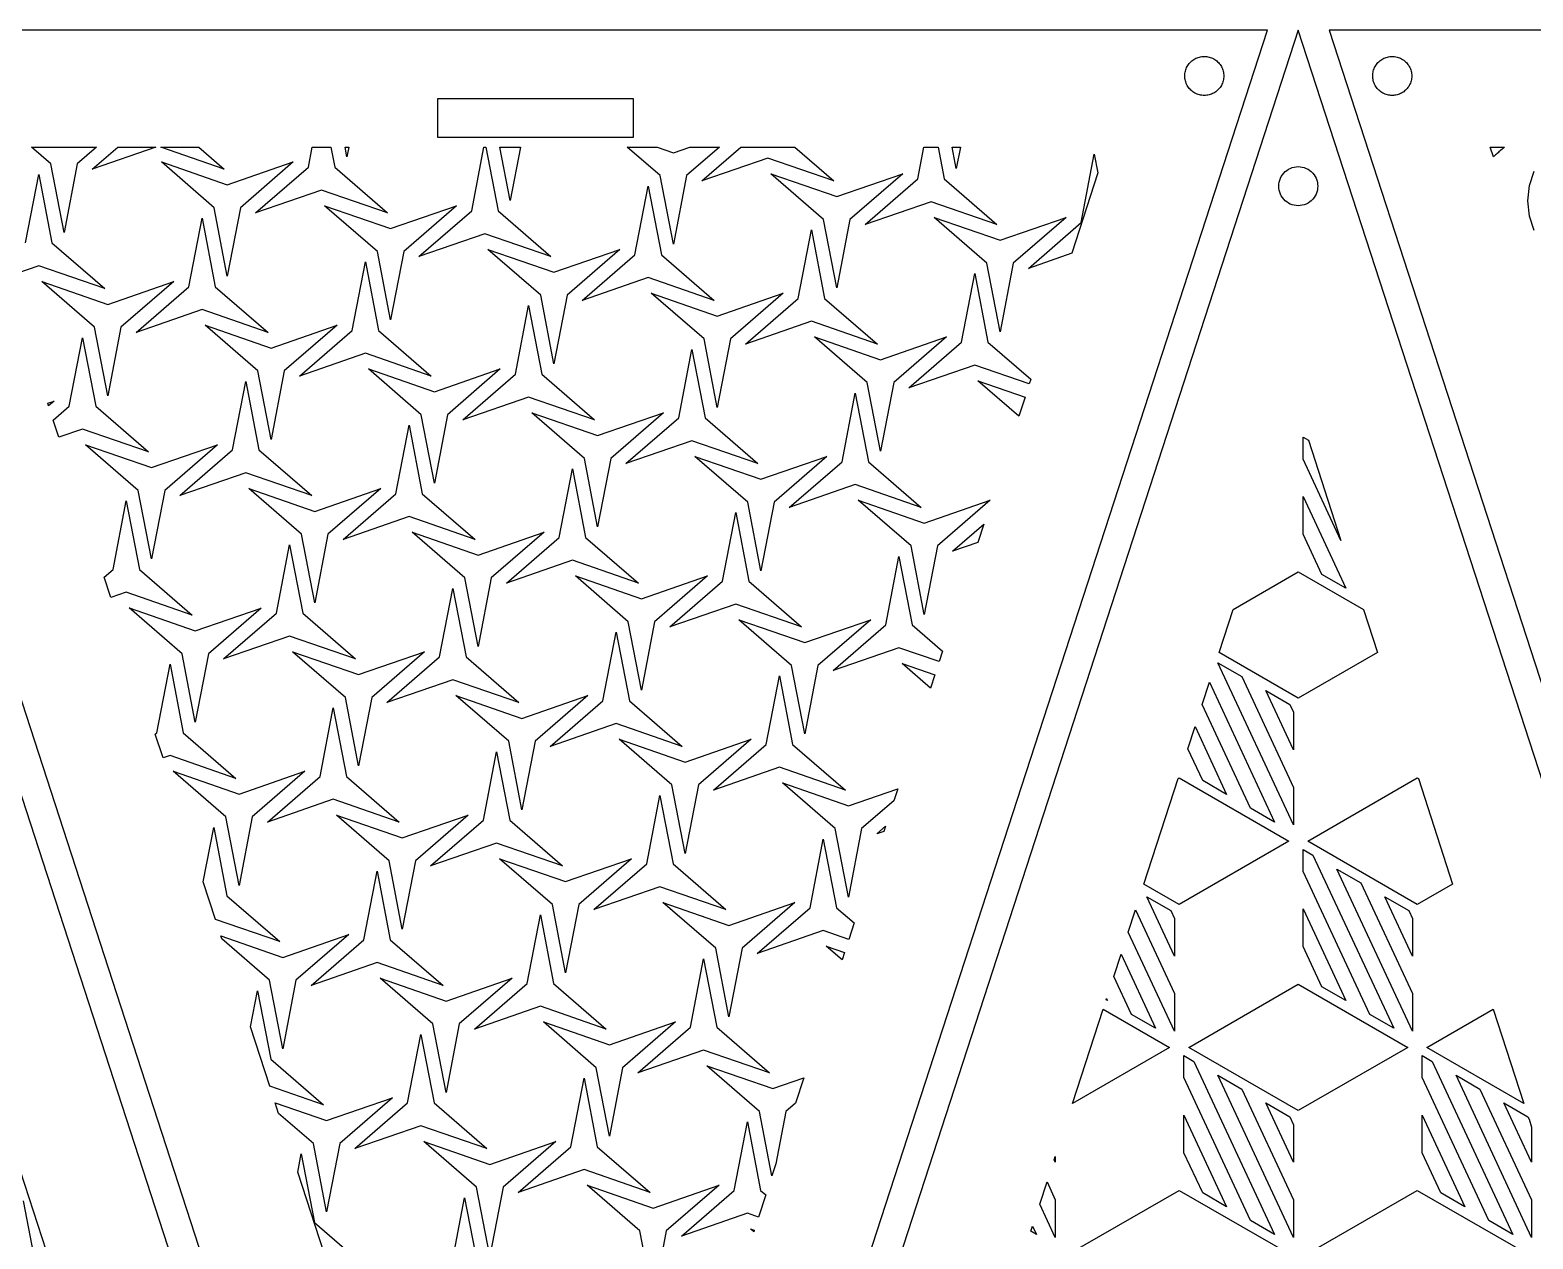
# Model space of a CAD drawing. Header units: metres. Extents: x 20 to 1108, y 20 to 485.
# Drawn here: x 355.8 to 509.8, y 360.8 to 484.7 of the extents above; entities that cross this region are included whole.
import ezdxf

# ---------------------------------------------------------------- set-up
doc = ezdxf.new("R2010")
doc.units = ezdxf.units.M

msp = doc.modelspace()

# ---------------------------------------------------------------- linework, layer by layer
for p, q in [((404.463, 253.826), (329.463, 484.652)), ((482.617, 484.652), (332.617, 484.652)), ((332.617, 484.652), (407.617, 253.826)), ((407.617, 253.826), (482.617, 484.652)), ((485.772, 484.652), (410.772, 253.826)), ((560.772, 253.826), (485.772, 484.652)), ((638.926, 484.652), (488.926, 484.652)), ((488.926, 484.652), (563.926, 253.826)), ((475.895, 481.935), (476.02, 481.946)), ((476.02, 481.946), (476.146, 481.95)), ((476.146, 481.95), (476.271, 481.946)), ((476.271, 481.946), (476.396, 481.935)), ((495.148, 481.935), (495.273, 481.946)), ((495.273, 481.946), (495.398, 481.95)), ((495.398, 481.95), (495.524, 481.946)), ((495.524, 481.946), (495.649, 481.935)), ((474.181, 480.325), (474.208, 480.447)), ((474.208, 480.447), (474.243, 480.569)), ((474.243, 480.569), (474.285, 480.687)), ((474.285, 480.687), (474.335, 480.802)), ((474.335, 480.802), (474.393, 480.913)), ((474.393, 480.913), (474.456, 481.022)), ((474.456, 481.022), (474.528, 481.126)), ((474.528, 481.126), (474.604, 481.225)), ((474.604, 481.225), (474.688, 481.319)), ((474.688, 481.319), (474.777, 481.408)), ((474.777, 481.408), (474.87, 481.491)), ((474.87, 481.491), (474.97, 481.569)), ((474.97, 481.569), (475.074, 481.639)), ((475.074, 481.639), (475.182, 481.703)), ((475.182, 481.703), (475.294, 481.76)), ((475.294, 481.76), (475.409, 481.81)), ((475.409, 481.81), (475.528, 481.853)), ((475.528, 481.853), (475.648, 481.888)), ((475.648, 481.888), (475.771, 481.915)), ((475.771, 481.915), (475.895, 481.935)), ((476.396, 481.935), (476.52, 481.915)), ((476.52, 481.915), (476.643, 481.888)), ((476.643, 481.888), (476.763, 481.853)), ((476.763, 481.853), (476.881, 481.81)), ((476.881, 481.81), (476.997, 481.76)), ((476.997, 481.76), (477.109, 481.703)), ((477.109, 481.703), (477.217, 481.639)), ((477.217, 481.639), (477.321, 481.569)), ((477.321, 481.569), (477.42, 481.491)), ((477.42, 481.491), (477.515, 481.408)), ((477.515, 481.408), (477.603, 481.319)), ((477.603, 481.319), (477.687, 481.225)), ((477.687, 481.225), (477.763, 481.126)), ((477.763, 481.126), (477.834, 481.022)), ((477.834, 481.022), (477.898, 480.913)), ((477.898, 480.913), (477.955, 480.802)), ((477.955, 480.802), (478.005, 480.687)), ((478.005, 480.687), (478.047, 480.569)), ((478.047, 480.569), (478.082, 480.447)), ((478.082, 480.447), (478.11, 480.325)), ((493.434, 480.325), (493.461, 480.447)), ((493.461, 480.447), (493.497, 480.569)), ((493.497, 480.569), (493.539, 480.687)), ((493.539, 480.687), (493.588, 480.802)), ((493.588, 480.802), (493.646, 480.913)), ((493.646, 480.913), (493.709, 481.022)), ((493.709, 481.022), (493.781, 481.126)), ((493.781, 481.126), (493.857, 481.225)), ((493.857, 481.225), (493.941, 481.319)), ((493.941, 481.319), (494.029, 481.408)), ((494.029, 481.408), (494.124, 481.491)), ((494.124, 481.491), (494.223, 481.569)), ((494.223, 481.569), (494.327, 481.639)), ((494.327, 481.639), (494.435, 481.703)), ((494.435, 481.703), (494.546, 481.76)), ((494.546, 481.76), (494.663, 481.81)), ((494.663, 481.81), (494.781, 481.853)), ((494.781, 481.853), (494.901, 481.888)), ((494.901, 481.888), (495.024, 481.915)), ((495.024, 481.915), (495.148, 481.935)), ((495.649, 481.935), (495.773, 481.915)), ((495.773, 481.915), (495.896, 481.888)), ((495.896, 481.888), (496.016, 481.853)), ((496.016, 481.853), (496.134, 481.81)), ((496.134, 481.81), (496.25, 481.76)), ((496.25, 481.76), (496.362, 481.703)), ((496.362, 481.703), (496.47, 481.639)), ((496.47, 481.639), (496.574, 481.569)), ((496.574, 481.569), (496.673, 481.491)), ((496.673, 481.491), (496.767, 481.408)), ((496.767, 481.408), (496.856, 481.319)), ((496.856, 481.319), (496.94, 481.225)), ((496.94, 481.225), (497.016, 481.126)), ((497.016, 481.126), (497.087, 481.022)), ((497.087, 481.022), (497.151, 480.913)), ((497.151, 480.913), (497.209, 480.802)), ((497.209, 480.802), (497.258, 480.687)), ((497.258, 480.687), (497.3, 480.569)), ((497.3, 480.569), (497.335, 480.447)), ((497.335, 480.447), (497.363, 480.325)), ((474.146, 479.95), (474.15, 480.075)), ((474.15, 479.824), (474.146, 479.95)), ((474.15, 480.075), (474.161, 480.201)), ((474.161, 479.699), (474.15, 479.824)), ((474.161, 480.201), (474.181, 480.325)), ((474.181, 479.575), (474.161, 479.699)), ((474.208, 479.453), (474.181, 479.575)), ((474.243, 479.332), (474.208, 479.453)), ((474.285, 479.214), (474.243, 479.332)), ((474.335, 479.099), (474.285, 479.214)), ((474.393, 478.986), (474.335, 479.099)), ((474.456, 478.878), (474.393, 478.986)), ((474.528, 478.775), (474.456, 478.878)), ((477.834, 478.878), (477.763, 478.775)), ((477.898, 478.986), (477.834, 478.878)), ((477.955, 479.099), (477.898, 478.986)), ((478.005, 479.214), (477.955, 479.099)), ((478.047, 479.332), (478.005, 479.214)), ((478.082, 479.453), (478.047, 479.332)), ((478.11, 479.575), (478.082, 479.453)), ((478.11, 480.325), (478.129, 480.201)), ((478.129, 479.699), (478.11, 479.575)), ((478.129, 480.201), (478.141, 480.075)), ((478.141, 479.824), (478.129, 479.699)), ((478.141, 480.075), (478.146, 479.95)), ((478.146, 479.95), (478.141, 479.824)), ((493.398, 479.95), (493.403, 480.075)), ((493.403, 479.824), (493.398, 479.95)), ((493.403, 480.075), (493.415, 480.201)), ((493.415, 479.699), (493.403, 479.824)), ((493.415, 480.201), (493.434, 480.325)), ((493.434, 479.575), (493.415, 479.699)), ((493.461, 479.453), (493.434, 479.575)), ((493.497, 479.332), (493.461, 479.453)), ((493.539, 479.214), (493.497, 479.332)), ((493.588, 479.099), (493.539, 479.214)), ((493.646, 478.986), (493.588, 479.099)), ((493.709, 478.878), (493.646, 478.986)), ((493.781, 478.775), (493.709, 478.878)), ((497.087, 478.878), (497.016, 478.775)), ((497.151, 478.986), (497.087, 478.878)), ((497.209, 479.099), (497.151, 478.986)), ((497.258, 479.214), (497.209, 479.099)), ((497.3, 479.332), (497.258, 479.214)), ((497.335, 479.453), (497.3, 479.332)), ((497.363, 479.575), (497.335, 479.453)), ((497.363, 480.325), (497.382, 480.201)), ((497.382, 479.699), (497.363, 479.575)), ((497.382, 480.201), (497.394, 480.075)), ((497.394, 479.824), (497.382, 479.699)), ((497.394, 480.075), (497.398, 479.95)), ((497.398, 479.95), (497.394, 479.824)), ((397.617, 473.652), (397.617, 477.652)), ((397.617, 477.652), (417.617, 477.652)), ((417.617, 477.652), (417.617, 473.652)), ((474.604, 478.675), (474.528, 478.775)), ((474.688, 478.581), (474.604, 478.675)), ((474.777, 478.492), (474.688, 478.581)), ((474.87, 478.409), (474.777, 478.492)), ((474.97, 478.332), (474.87, 478.409)), ((475.074, 478.262), (474.97, 478.332)), ((475.182, 478.197), (475.074, 478.262)), ((475.294, 478.141), (475.182, 478.197)), ((475.409, 478.091), (475.294, 478.141)), ((475.528, 478.048), (475.409, 478.091)), ((475.648, 478.013), (475.528, 478.048)), ((475.771, 477.986), (475.648, 478.013)), ((475.895, 477.966), (475.771, 477.986)), ((476.02, 477.954), (475.895, 477.966)), ((476.146, 477.95), (476.02, 477.954)), ((476.271, 477.954), (476.146, 477.95)), ((476.396, 477.966), (476.271, 477.954)), ((476.52, 477.986), (476.396, 477.966)), ((476.643, 478.013), (476.52, 477.986)), ((476.763, 478.048), (476.643, 478.013)), ((476.881, 478.091), (476.763, 478.048)), ((476.997, 478.141), (476.881, 478.091)), ((477.109, 478.197), (476.997, 478.141)), ((477.217, 478.262), (477.109, 478.197)), ((477.321, 478.332), (477.217, 478.262)), ((477.42, 478.409), (477.321, 478.332)), ((477.515, 478.492), (477.42, 478.409)), ((477.603, 478.581), (477.515, 478.492)), ((477.687, 478.675), (477.603, 478.581)), ((477.763, 478.775), (477.687, 478.675)), ((493.857, 478.675), (493.781, 478.775)), ((493.941, 478.581), (493.857, 478.675)), ((494.029, 478.492), (493.941, 478.581)), ((494.124, 478.409), (494.029, 478.492)), ((494.223, 478.332), (494.124, 478.409)), ((494.327, 478.262), (494.223, 478.332)), ((494.435, 478.197), (494.327, 478.262)), ((494.546, 478.141), (494.435, 478.197)), ((494.663, 478.091), (494.546, 478.141)), ((494.781, 478.048), (494.663, 478.091)), ((494.901, 478.013), (494.781, 478.048)), ((495.024, 477.986), (494.901, 478.013)), ((495.148, 477.966), (495.024, 477.986)), ((495.273, 477.954), (495.148, 477.966)), ((495.398, 477.95), (495.273, 477.954)), ((495.524, 477.954), (495.398, 477.95)), ((495.649, 477.966), (495.524, 477.954)), ((495.773, 477.986), (495.649, 477.966)), ((495.896, 478.013), (495.773, 477.986)), ((496.016, 478.048), (495.896, 478.013)), ((496.134, 478.091), (496.016, 478.048)), ((496.25, 478.141), (496.134, 478.091)), ((496.362, 478.197), (496.25, 478.141)), ((496.47, 478.262), (496.362, 478.197)), ((496.574, 478.332), (496.47, 478.262)), ((496.673, 478.409), (496.574, 478.332)), ((496.767, 478.492), (496.673, 478.409)), ((496.856, 478.581), (496.767, 478.492)), ((496.94, 478.675), (496.856, 478.581)), ((497.016, 478.775), (496.94, 478.675)), ((417.617, 473.652), (397.617, 473.652)), ((357.969, 470.931), (355.982, 472.652)), ((355.982, 472.652), (362.66, 472.652)), ((362.66, 472.652), (360.673, 470.931)), ((368.731, 472.652), (362.222, 470.398)), ((362.222, 470.398), (364.826, 472.652)), ((364.826, 472.652), (368.731, 472.652)), ((369.23, 472.652), (373.135, 472.652)), ((375.739, 470.398), (369.23, 472.652)), ((373.135, 472.652), (375.739, 470.398)), ((384.359, 470.597), (384.754, 472.652)), ((384.754, 472.652), (386.667, 472.652)), ((386.667, 472.652), (387.063, 470.598)), ((388.111, 472.652), (388.488, 472.652)), ((388.299, 471.672), (388.111, 472.652)), ((388.488, 472.652), (388.299, 471.672)), ((401.09, 466.114), (402.348, 472.652)), ((402.348, 472.652), (402.534, 472.652)), ((402.534, 472.652), (403.792, 466.114)), ((403.978, 472.652), (406.08, 472.652)), ((405.03, 467.19), (403.978, 472.652)), ((406.08, 472.652), (405.03, 467.19)), ((420.409, 469.73), (417.034, 472.652)), ((417.034, 472.652), (420.081, 472.652)), ((420.081, 472.652), (421.76, 472.071)), ((421.76, 472.071), (423.438, 472.652)), ((426.486, 472.652), (423.111, 469.73)), ((423.438, 472.652), (426.486, 472.652)), ((424.66, 469.196), (428.651, 472.652)), ((431.419, 471.537), (424.66, 469.196)), ((428.651, 472.652), (434.187, 472.652)), ((438.177, 469.196), (431.419, 471.537)), ((434.187, 472.652), (438.177, 469.196)), ((446.797, 469.396), (447.424, 472.652)), ((447.424, 472.652), (448.874, 472.652)), ((448.874, 472.652), (449.5, 469.396)), ((450.318, 472.652), (451.158, 472.652)), ((450.738, 470.471), (450.318, 472.652)), ((451.158, 472.652), (450.738, 470.471)), ((463.528, 464.913), (464.879, 471.937)), ((464.879, 471.937), (465.247, 470.026)), ((505.443, 472.652), (506.891, 472.652)), ((505.76, 471.676), (505.443, 472.652)), ((505.84, 471.74), (505.76, 471.676)), ((505.99, 471.863), (505.84, 471.74)), ((506.09, 471.947), (505.99, 471.863)), ((506.14, 471.989), (506.09, 471.947)), ((506.24, 472.074), (506.14, 471.989)), ((506.34, 472.16), (506.24, 472.074)), ((506.49, 472.292), (506.34, 472.16)), ((506.541, 472.336), (506.49, 472.292)), ((506.64, 472.425), (506.541, 472.336)), ((506.74, 472.515), (506.64, 472.425)), ((506.791, 472.561), (506.74, 472.515)), ((506.891, 472.652), (506.791, 472.561)), ((355.381, 462.833), (356.733, 469.857)), ((356.733, 469.857), (358.084, 462.833)), ((359.322, 463.907), (357.969, 470.931)), ((360.673, 470.931), (359.322, 463.907)), ((374.701, 466.448), (369.293, 471.131)), ((369.293, 471.131), (376.052, 468.789)), ((376.052, 468.789), (382.81, 471.131)), ((382.81, 471.131), (377.403, 466.448)), ((378.952, 465.915), (384.359, 470.597)), ((387.063, 470.598), (392.469, 465.915)), ((421.76, 462.706), (420.409, 469.73)), ((423.111, 469.73), (421.76, 462.706)), ((437.138, 465.247), (431.732, 469.93)), ((431.732, 469.93), (438.49, 467.588)), ((438.49, 467.588), (445.248, 469.93)), ((445.248, 469.93), (439.841, 465.247)), ((465.247, 470.026), (462.565, 461.77)), ((483.945, 469.466), (484.039, 469.652)), ((484.039, 469.652), (484.154, 469.828)), ((484.154, 469.828), (484.286, 469.991)), ((484.286, 469.991), (484.434, 470.14)), ((484.434, 470.14), (484.596, 470.271)), ((484.596, 470.271), (484.772, 470.384)), ((484.772, 470.384), (484.958, 470.48)), ((484.958, 470.48), (485.154, 470.554)), ((485.154, 470.554), (485.356, 470.609)), ((485.356, 470.609), (485.563, 470.642)), ((485.563, 470.642), (485.772, 470.652)), ((485.772, 470.652), (485.981, 470.642)), ((485.981, 470.642), (486.188, 470.609)), ((486.188, 470.609), (486.39, 470.554)), ((486.39, 470.554), (486.585, 470.48)), ((486.585, 470.48), (486.772, 470.384)), ((486.772, 470.384), (486.948, 470.271)), ((486.948, 470.271), (487.11, 470.14)), ((487.11, 470.14), (487.258, 469.991)), ((487.258, 469.991), (487.39, 469.828)), ((487.39, 469.828), (487.504, 469.652)), ((487.504, 469.652), (487.599, 469.466)), ((509.466, 468.712), (509.951, 470.203)), ((385.711, 468.256), (378.952, 465.915)), ((392.469, 465.915), (385.711, 468.256)), ((417.82, 461.631), (419.171, 468.655)), ((419.171, 468.655), (420.523, 461.632)), ((441.391, 464.714), (446.797, 469.396)), ((449.5, 469.396), (454.908, 464.714)), ((483.772, 468.652), (483.783, 468.861)), ((483.783, 468.443), (483.772, 468.652)), ((483.783, 468.861), (483.816, 469.068)), ((483.816, 468.236), (483.783, 468.443)), ((483.816, 469.068), (483.87, 469.271)), ((483.87, 468.034), (483.816, 468.236)), ((483.87, 469.271), (483.945, 469.466)), ((487.599, 469.466), (487.674, 469.271)), ((487.674, 469.271), (487.728, 469.068)), ((487.728, 468.236), (487.674, 468.034)), ((487.728, 469.068), (487.761, 468.861)), ((487.761, 468.443), (487.728, 468.236)), ((487.761, 468.861), (487.772, 468.652)), ((487.772, 468.652), (487.761, 468.443)), ((509.302, 467.152), (509.466, 468.712)), ((391.43, 461.965), (386.024, 466.648)), ((386.024, 466.648), (392.782, 464.307)), ((392.782, 464.307), (399.54, 466.648)), ((399.54, 466.648), (394.133, 461.966)), ((448.149, 467.055), (441.391, 464.714)), ((454.908, 464.714), (448.149, 467.055)), ((483.945, 467.839), (483.87, 468.034)), ((484.039, 467.652), (483.945, 467.839)), ((484.154, 467.478), (484.039, 467.652)), ((484.286, 467.315), (484.154, 467.478)), ((484.434, 467.166), (484.286, 467.315)), ((484.596, 467.034), (484.434, 467.166)), ((484.772, 466.92), (484.596, 467.034)), ((484.958, 466.825), (484.772, 466.92)), ((485.154, 466.75), (484.958, 466.825)), ((485.356, 466.696), (485.154, 466.75)), ((485.563, 466.663), (485.356, 466.696)), ((485.772, 466.652), (485.563, 466.663)), ((485.981, 466.663), (485.772, 466.652)), ((486.188, 466.696), (485.981, 466.663)), ((486.39, 466.75), (486.188, 466.696)), ((486.585, 466.825), (486.39, 466.75)), ((486.772, 466.92), (486.585, 466.825)), ((486.948, 467.034), (486.772, 466.92)), ((487.11, 467.166), (486.948, 467.034)), ((487.258, 467.315), (487.11, 467.166)), ((487.39, 467.478), (487.258, 467.315)), ((487.504, 467.652), (487.39, 467.478)), ((487.599, 467.839), (487.504, 467.652)), ((487.674, 468.034), (487.599, 467.839)), ((509.466, 465.593), (509.302, 467.152)), ((372.112, 458.35), (373.463, 465.373)), ((373.463, 465.373), (374.815, 458.35)), ((376.052, 459.425), (374.701, 466.448)), ((377.403, 466.448), (376.052, 459.425)), ((395.683, 461.432), (401.09, 466.114)), ((403.792, 466.114), (409.2, 461.432)), ((438.49, 458.224), (437.138, 465.247)), ((439.841, 465.247), (438.49, 458.224)), ((453.868, 460.764), (448.462, 465.446)), ((448.462, 465.446), (455.22, 463.106)), ((455.22, 463.106), (461.979, 465.446)), ((461.979, 465.446), (456.572, 460.764)), ((509.951, 464.102), (509.466, 465.593)), ((402.441, 463.774), (395.683, 461.432)), ((409.2, 461.432), (402.441, 463.774)), ((434.55, 457.149), (435.902, 464.172)), ((435.902, 464.172), (437.253, 457.149)), ((458.121, 460.231), (463.528, 464.913)), ((358.084, 462.833), (363.492, 458.151)), ((392.782, 454.942), (391.43, 461.965)), ((394.133, 461.966), (392.782, 454.942)), ((408.16, 457.483), (402.754, 462.165)), ((402.754, 462.165), (409.512, 459.823)), ((409.512, 459.823), (416.271, 462.165)), ((416.271, 462.165), (410.864, 457.483)), ((356.733, 460.491), (353.454, 459.356)), ((363.492, 458.151), (356.733, 460.491)), ((388.842, 453.867), (390.194, 460.891)), ((390.194, 460.891), (391.545, 453.867)), ((412.413, 456.949), (417.82, 461.631)), ((420.523, 461.632), (425.93, 456.949)), ((455.22, 453.74), (453.868, 460.764)), ((456.572, 460.764), (455.22, 453.74)), ((462.565, 461.77), (458.121, 460.231)), ((362.452, 454.2), (357.046, 458.883)), ((357.046, 458.883), (363.804, 456.542)), ((363.804, 456.542), (370.563, 458.883)), ((370.563, 458.883), (365.156, 454.2)), ((419.171, 459.29), (412.413, 456.949)), ((425.93, 456.949), (419.171, 459.29)), ((451.281, 452.666), (452.632, 459.69)), ((452.632, 459.69), (453.984, 452.666)), ((366.705, 453.667), (372.112, 458.35)), ((374.815, 458.35), (380.222, 453.667)), ((409.512, 450.459), (408.16, 457.483)), ((410.864, 457.483), (409.512, 450.459)), ((424.891, 452.999), (419.485, 457.682)), ((419.485, 457.682), (426.242, 455.341)), ((426.242, 455.341), (433.001, 457.682)), ((433.001, 457.682), (427.594, 453)), ((373.463, 456.008), (366.705, 453.667)), ((380.222, 453.667), (373.463, 456.008)), ((405.573, 449.384), (406.924, 456.407)), ((406.924, 456.407), (408.276, 449.384)), ((429.144, 452.466), (434.55, 457.149)), ((437.253, 457.149), (442.66, 452.466)), ((379.183, 449.718), (373.777, 454.401)), ((373.777, 454.401), (380.534, 452.06)), ((380.534, 452.06), (387.293, 454.401)), ((387.293, 454.401), (381.886, 449.718)), ((435.902, 454.808), (429.144, 452.466)), ((442.66, 452.466), (435.902, 454.808)), ((359.865, 446.103), (361.216, 453.126)), ((361.216, 453.126), (362.568, 446.103)), ((363.804, 447.177), (362.452, 454.2)), ((365.156, 454.2), (363.804, 447.177)), ((383.436, 449.185), (388.842, 453.867)), ((391.545, 453.867), (396.952, 449.185)), ((426.242, 445.976), (424.891, 452.999)), ((427.594, 453), (426.242, 445.976)), ((441.621, 448.517), (436.214, 453.199)), ((436.214, 453.199), (442.973, 450.858)), ((442.973, 450.858), (449.731, 453.199)), ((449.731, 453.199), (444.325, 448.517)), ((390.194, 451.526), (383.436, 449.185)), ((396.952, 449.185), (390.194, 451.526)), ((422.303, 444.902), (423.655, 451.925)), ((423.655, 451.925), (425.006, 444.902)), ((445.873, 447.984), (451.281, 452.666)), ((453.984, 452.666), (458.372, 448.865)), ((380.534, 442.694), (379.183, 449.718)), ((381.886, 449.718), (380.534, 442.694)), ((395.913, 445.235), (390.506, 449.917)), ((390.506, 449.917), (397.265, 447.576)), ((397.265, 447.576), (404.023, 449.917)), ((404.023, 449.917), (398.617, 445.235)), ((452.632, 450.324), (445.873, 447.984)), ((458.217, 448.39), (452.632, 450.324)), ((376.595, 441.619), (377.947, 448.643)), ((377.947, 448.643), (379.298, 441.619)), ((400.166, 444.701), (405.573, 449.384)), ((408.276, 449.384), (413.682, 444.702)), ((442.973, 441.493), (441.621, 448.517)), ((444.325, 448.517), (442.973, 441.493)), ((452.945, 448.716), (457.78, 447.041)), ((457.142, 445.081), (452.945, 448.716)), ((458.372, 448.865), (458.217, 448.39)), ((357.661, 446.409), (358.315, 446.636)), ((358.315, 446.636), (357.747, 446.144)), ((406.924, 447.043), (400.166, 444.701)), ((413.682, 444.702), (406.924, 447.043)), ((439.033, 440.418), (440.385, 447.443)), ((440.385, 447.443), (441.737, 440.418)), ((457.78, 447.041), (457.142, 445.081)), ((357.747, 446.144), (357.661, 446.409)), ((358.223, 444.681), (359.865, 446.103)), ((362.568, 446.103), (367.974, 441.42)), ((397.265, 438.212), (395.913, 445.235)), ((398.617, 445.235), (397.265, 438.212)), ((412.644, 440.752), (407.237, 445.435)), ((407.237, 445.435), (413.995, 443.094)), ((413.995, 443.094), (420.753, 445.435)), ((420.753, 445.435), (415.347, 440.752)), ((358.794, 442.922), (358.223, 444.681)), ((361.216, 443.761), (358.794, 442.922)), ((367.974, 441.42), (361.216, 443.761)), ((393.325, 437.137), (394.677, 444.16)), ((394.677, 444.16), (396.029, 437.137)), ((416.896, 440.219), (422.303, 444.902)), ((425.006, 444.902), (430.412, 440.219)), ((366.935, 437.471), (361.529, 442.152)), ((361.529, 442.152), (368.287, 439.812)), ((368.287, 439.812), (375.045, 442.152)), ((375.045, 442.152), (369.639, 437.471)), ((423.655, 442.56), (416.896, 440.219)), ((430.412, 440.219), (423.655, 442.56)), ((486.26, 440.691), (486.26, 442.942)), ((486.26, 442.942), (486.81, 442.623)), ((486.81, 442.623), (490.147, 432.357)), ((371.188, 436.938), (376.595, 441.619)), ((379.298, 441.619), (384.704, 436.937)), ((413.995, 433.729), (412.644, 440.752)), ((415.347, 440.752), (413.995, 433.729)), ((429.374, 436.27), (423.967, 440.951)), ((423.967, 440.951), (430.726, 438.611)), ((430.726, 438.611), (437.484, 440.951)), ((437.484, 440.951), (432.077, 436.27)), ((433.626, 435.736), (439.033, 440.418)), ((441.737, 440.418), (447.143, 435.736)), ((490.147, 432.357), (486.26, 440.691)), ((377.947, 439.278), (371.188, 436.938)), ((384.704, 436.937), (377.947, 439.278)), ((410.055, 432.653), (411.407, 439.677)), ((411.407, 439.677), (412.758, 432.653)), ((368.287, 430.446), (366.935, 437.471)), ((369.639, 437.471), (368.287, 430.446)), ((383.665, 432.987), (378.259, 437.67)), ((378.259, 437.67), (385.017, 435.329)), ((385.017, 435.329), (391.776, 437.67)), ((391.776, 437.67), (386.368, 432.987)), ((440.385, 438.077), (433.626, 435.736)), ((447.143, 435.736), (440.385, 438.077)), ((364.347, 429.372), (365.699, 436.396)), ((365.699, 436.396), (367.05, 429.372)), ((387.918, 432.454), (393.325, 437.137)), ((396.029, 437.137), (401.435, 432.454)), ((430.726, 429.246), (429.374, 436.27)), ((432.077, 436.27), (430.726, 429.246)), ((446.104, 431.786), (440.698, 436.469)), ((440.698, 436.469), (447.455, 434.128)), ((447.455, 434.128), (454.214, 436.469)), ((454.214, 436.469), (448.807, 431.786)), ((486.26, 432.992), (486.26, 436.842)), ((486.26, 436.842), (490.638, 427.454)), ((394.677, 434.795), (387.918, 432.454)), ((401.435, 432.454), (394.677, 434.795)), ((426.785, 428.171), (428.137, 435.194)), ((428.137, 435.194), (429.489, 428.171)), ((385.017, 425.964), (383.665, 432.987)), ((386.368, 432.987), (385.017, 425.964)), ((400.396, 428.505), (394.99, 433.187)), ((394.99, 433.187), (401.747, 430.846)), ((401.747, 430.846), (408.506, 433.187)), ((408.506, 433.187), (403.099, 428.505)), ((450.357, 431.253), (453.547, 434.017)), ((453.547, 434.017), (452.94, 432.148)), ((488.181, 428.872), (486.26, 432.992)), ((381.077, 424.889), (382.429, 431.913)), ((382.429, 431.913), (383.781, 424.889)), ((404.649, 427.972), (410.055, 432.653)), ((412.758, 432.653), (418.165, 427.971)), ((447.455, 424.763), (446.104, 431.786)), ((448.807, 431.786), (447.455, 424.763)), ((452.94, 432.148), (450.357, 431.253)), ((411.407, 430.313), (404.649, 427.972)), ((418.165, 427.971), (411.407, 430.313)), ((443.516, 423.689), (444.867, 430.712)), ((444.867, 430.712), (446.219, 423.689)), ((363.45, 428.595), (364.347, 429.372)), ((364.133, 426.488), (363.45, 428.595)), ((367.05, 429.372), (372.457, 424.69)), ((401.747, 421.481), (400.396, 428.505)), ((403.099, 428.505), (401.747, 421.481)), ((417.126, 424.022), (411.72, 428.704)), ((411.72, 428.704), (418.478, 426.363)), ((418.478, 426.363), (425.237, 428.704)), ((425.237, 428.704), (419.829, 424.022)), ((421.379, 423.488), (426.785, 428.171)), ((429.489, 428.171), (434.896, 423.488)), ((479.099, 425.283), (485.772, 429.136)), ((485.772, 429.136), (492.445, 425.283)), ((490.638, 427.454), (488.181, 428.872)), ((365.699, 427.03), (364.133, 426.488)), ((372.457, 424.69), (365.699, 427.03)), ((397.808, 420.406), (399.159, 427.43)), ((399.159, 427.43), (400.511, 420.406)), ((371.418, 420.74), (366.012, 425.423)), ((366.012, 425.423), (372.77, 423.081)), ((372.77, 423.081), (379.529, 425.422)), ((379.529, 425.422), (374.121, 420.74)), ((428.137, 425.829), (421.379, 423.488)), ((434.896, 423.488), (428.137, 425.829)), ((477.662, 420.859), (479.099, 425.283)), ((492.445, 425.283), (493.882, 420.859)), ((375.671, 420.207), (381.077, 424.889)), ((383.781, 424.889), (389.188, 420.207)), ((418.478, 416.998), (417.126, 424.022)), ((419.829, 424.022), (418.478, 416.998)), ((433.857, 419.539), (428.45, 424.221)), ((428.45, 424.221), (435.208, 421.88)), ((435.208, 421.88), (441.966, 424.222)), ((441.966, 424.222), (436.56, 419.539)), ((438.11, 419.006), (443.516, 423.689)), ((446.219, 423.689), (449.319, 421.003)), ((382.429, 422.548), (375.671, 420.207)), ((389.188, 420.207), (382.429, 422.548)), ((414.538, 415.923), (415.89, 422.947)), ((415.89, 422.947), (417.242, 415.924)), ((372.77, 413.717), (371.418, 420.74)), ((374.121, 420.74), (372.77, 413.717)), ((388.149, 416.257), (382.742, 420.94)), ((382.742, 420.94), (389.5, 418.599)), ((389.5, 418.599), (396.258, 420.94)), ((396.258, 420.94), (390.852, 416.257)), ((392.402, 415.724), (397.808, 420.406)), ((400.511, 420.406), (405.917, 415.724)), ((444.867, 421.347), (438.11, 419.006)), ((448.969, 419.926), (444.867, 421.347)), ((449.319, 421.003), (448.969, 419.926)), ((485.772, 416.175), (477.662, 420.859)), ((493.882, 420.859), (485.772, 416.175)), ((368.83, 412.642), (370.182, 419.665)), ((370.182, 419.665), (371.534, 412.642)), ((435.208, 412.516), (433.857, 419.539)), ((436.56, 419.539), (435.208, 412.516)), ((445.18, 419.738), (448.531, 418.578)), ((448.089, 417.219), (445.18, 419.738)), ((477.536, 419.804), (479.992, 418.386)), ((485.285, 403.189), (477.536, 419.804)), ((399.159, 418.066), (392.402, 415.724)), ((405.917, 415.724), (399.159, 418.066)), ((431.269, 411.441), (432.62, 418.464)), ((432.62, 418.464), (433.972, 411.441)), ((448.531, 418.578), (448.089, 417.219)), ((475.934, 415.541), (476.671, 417.811)), ((476.671, 417.811), (483.35, 403.487)), ((479.992, 418.386), (485.285, 407.036)), ((389.5, 409.234), (388.149, 416.257)), ((390.852, 416.257), (389.5, 409.234)), ((404.879, 411.775), (399.472, 416.457)), ((399.472, 416.457), (406.231, 414.115)), ((406.231, 414.115), (412.989, 416.457)), ((412.989, 416.457), (407.582, 411.775)), ((409.131, 411.241), (414.538, 415.923)), ((417.242, 415.924), (422.648, 411.241)), ((482.448, 416.968), (484.904, 415.55)), ((485.285, 410.885), (482.448, 416.968)), ((385.561, 408.159), (386.912, 415.183)), ((386.912, 415.183), (388.264, 408.159)), ((480.894, 404.905), (475.934, 415.541)), ((484.904, 415.55), (485.285, 414.734)), ((485.285, 414.734), (485.285, 410.885)), ((415.89, 413.582), (409.131, 411.241)), ((422.648, 411.241), (415.89, 413.582)), ((474.459, 411.004), (475.197, 413.274)), ((475.197, 413.274), (478.438, 406.323)), ((368.676, 412.508), (368.83, 412.642)), ((369.473, 410.055), (368.676, 412.508)), ((371.534, 412.642), (376.94, 407.959)), ((406.231, 404.751), (404.879, 411.775)), ((407.582, 411.775), (406.231, 404.751)), ((421.609, 407.291), (416.202, 411.974)), ((416.202, 411.974), (422.961, 409.633)), ((422.961, 409.633), (429.719, 411.974)), ((429.719, 411.974), (424.313, 407.292)), ((425.862, 406.758), (431.269, 411.441)), ((433.972, 411.441), (439.378, 406.758)), ((370.182, 410.3), (369.473, 410.055)), ((376.94, 407.959), (370.182, 410.3)), ((402.29, 403.676), (403.642, 410.699)), ((403.642, 410.699), (404.994, 403.676)), ((475.981, 407.741), (474.459, 411.004)), ((375.901, 404.01), (370.494, 408.693)), ((370.494, 408.693), (377.253, 406.352)), ((377.253, 406.352), (384.011, 408.693)), ((384.011, 408.693), (378.605, 404.01)), ((380.154, 403.477), (385.561, 408.159)), ((388.264, 408.159), (393.67, 403.477)), ((432.62, 409.1), (425.862, 406.758)), ((439.378, 406.758), (432.62, 409.1)), ((422.961, 400.268), (421.609, 407.291)), ((424.313, 407.292), (422.961, 400.268)), ((438.34, 402.809), (432.933, 407.491)), ((432.933, 407.491), (439.691, 405.15)), ((439.691, 405.15), (444.736, 406.898)), ((444.736, 406.898), (444.333, 405.658)), ((469.953, 397.134), (473.465, 407.943)), ((473.465, 407.943), (473.572, 408.005)), ((473.572, 408.005), (484.796, 401.525)), ((478.438, 406.323), (475.981, 407.741)), ((485.285, 407.036), (485.285, 403.189)), ((486.747, 401.525), (497.972, 408.005)), ((497.972, 408.005), (498.079, 407.943)), ((498.079, 407.943), (501.591, 397.134)), ((386.912, 405.818), (380.154, 403.477)), ((393.67, 403.477), (386.912, 405.818)), ((419.021, 399.194), (420.372, 406.217)), ((420.372, 406.217), (421.724, 399.194)), ((444.333, 405.658), (441.042, 402.809)), ((377.253, 396.986), (375.901, 404.01)), ((378.605, 404.01), (377.253, 396.986)), ((392.631, 399.527), (387.225, 404.209)), ((387.225, 404.209), (393.983, 401.868)), ((393.983, 401.868), (400.742, 404.209)), ((400.742, 404.209), (395.334, 399.527)), ((396.884, 398.993), (402.29, 403.676)), ((404.994, 403.676), (410.401, 398.993)), ((483.35, 403.487), (480.894, 404.905)), ((373.594, 397.372), (374.664, 402.935)), ((374.664, 402.935), (376.016, 395.911)), ((439.691, 395.785), (438.34, 402.809)), ((441.042, 402.809), (439.691, 395.785)), ((442.592, 402.276), (443.486, 403.049)), ((443.316, 402.526), (442.592, 402.276)), ((443.486, 403.049), (443.316, 402.526)), ((403.642, 401.334), (396.884, 398.993)), ((410.401, 398.993), (403.642, 401.334)), ((435.751, 394.71), (437.103, 401.734)), ((437.103, 401.734), (438.454, 394.71)), ((484.796, 401.525), (473.572, 395.044)), ((486.26, 398.428), (486.26, 400.679)), ((486.26, 400.679), (487.28, 400.091)), ((497.972, 395.044), (486.747, 401.525)), ((393.983, 392.504), (392.631, 399.527)), ((395.334, 399.527), (393.983, 392.504)), ((409.362, 395.044), (403.955, 399.727)), ((403.955, 399.727), (410.713, 397.386)), ((410.713, 397.386), (417.472, 399.727)), ((417.472, 399.727), (412.065, 395.044)), ((413.615, 394.511), (419.021, 399.194)), ((421.724, 399.194), (427.131, 394.511)), ((487.28, 400.091), (495.55, 382.356)), ((374.85, 393.506), (373.594, 397.372)), ((390.043, 391.429), (391.395, 398.452)), ((391.395, 398.452), (392.746, 391.429)), ((493.094, 383.775), (486.26, 398.428)), ((489.736, 398.673), (492.192, 397.255)), ((497.484, 382.058), (489.736, 398.673)), ((492.192, 397.255), (497.484, 385.905)), ((376.016, 395.911), (381.423, 391.229)), ((420.372, 396.852), (413.615, 394.511)), ((427.131, 394.511), (420.372, 396.852)), ((473.572, 395.044), (469.953, 397.134)), ((470.247, 395.837), (472.704, 394.419)), ((473.084, 389.754), (470.247, 395.837)), ((494.648, 395.837), (497.103, 394.419)), ((497.484, 389.754), (494.648, 395.837)), ((501.591, 397.134), (497.972, 395.044)), ((410.713, 388.021), (409.362, 395.044)), ((412.065, 395.044), (410.713, 388.021)), ((426.092, 390.561), (420.686, 395.243)), ((420.686, 395.243), (427.444, 392.902)), ((427.444, 392.902), (434.202, 395.243)), ((434.202, 395.243), (428.795, 390.561)), ((430.345, 390.027), (435.751, 394.71)), ((438.454, 394.71), (440.266, 393.142)), ((468.352, 392.205), (469.088, 394.475)), ((469.088, 394.475), (473.084, 385.905)), ((472.704, 394.419), (473.084, 393.604)), ((486.26, 390.731), (486.26, 394.58)), ((486.26, 394.58), (490.638, 385.193)), ((497.103, 394.419), (497.484, 393.604)), ((381.423, 391.229), (374.85, 393.506)), ((406.774, 386.945), (408.125, 393.969)), ((408.125, 393.969), (409.477, 386.945)), ((440.266, 393.142), (439.721, 391.462)), ((473.084, 393.604), (473.084, 389.754)), ((497.484, 393.604), (497.484, 389.754)), ((375.498, 391.511), (375.4, 391.816)), ((375.4, 391.816), (381.736, 389.621)), ((380.384, 387.279), (375.498, 391.511)), ((381.736, 389.621), (388.493, 391.962)), ((388.493, 391.962), (383.087, 387.279)), ((384.637, 386.746), (390.043, 391.429)), ((392.746, 391.429), (398.154, 386.746)), ((437.103, 392.368), (430.345, 390.027)), ((439.721, 391.462), (437.103, 392.368)), ((473.084, 382.058), (468.352, 392.205)), ((427.444, 383.537), (426.092, 390.561)), ((428.795, 390.561), (427.444, 383.537)), ((437.415, 390.761), (439.283, 390.114)), ((439.036, 389.357), (437.415, 390.761)), ((439.283, 390.114), (439.036, 389.357)), ((466.877, 387.669), (467.615, 389.938)), ((467.615, 389.938), (471.15, 382.356)), ((488.181, 386.61), (486.26, 390.731)), ((391.395, 389.087), (384.637, 386.746)), ((398.154, 386.746), (391.395, 389.087)), ((423.504, 382.462), (424.856, 389.486)), ((424.856, 389.486), (426.207, 382.462)), ((381.736, 380.256), (380.384, 387.279)), ((383.087, 387.279), (381.736, 380.256)), ((397.115, 382.796), (391.707, 387.479)), ((391.707, 387.479), (398.466, 385.138)), ((398.466, 385.138), (405.224, 387.479)), ((405.224, 387.479), (399.818, 382.796)), ((401.367, 382.264), (406.774, 386.945)), ((409.477, 386.945), (414.883, 382.264)), ((468.694, 383.775), (466.877, 387.669)), ((474.547, 380.394), (485.772, 386.874)), ((485.772, 386.874), (496.997, 380.394)), ((490.638, 385.193), (488.181, 386.61)), ((378.432, 382.485), (379.148, 386.205)), ((379.148, 386.205), (380.499, 379.182)), ((466.099, 385.273), (466.141, 385.401)), ((466.238, 385.193), (466.099, 385.273)), ((466.141, 385.401), (466.238, 385.193)), ((473.084, 385.905), (473.084, 382.058)), ((497.484, 385.905), (497.484, 382.058)), ((408.125, 384.605), (401.367, 382.264)), ((414.883, 382.264), (408.125, 384.605)), ((462.648, 374.651), (465.79, 384.323)), ((465.79, 384.323), (472.596, 380.394)), ((471.15, 382.356), (468.694, 383.775)), ((495.55, 382.356), (493.094, 383.775)), ((498.948, 380.394), (505.753, 384.323)), ((505.753, 384.323), (508.896, 374.651)), ((380.408, 376.403), (378.432, 382.485)), ((398.466, 375.773), (397.115, 382.796)), ((399.818, 382.796), (398.466, 375.773)), ((413.845, 378.314), (408.438, 382.996)), ((408.438, 382.996), (415.197, 380.655)), ((415.197, 380.655), (421.954, 382.996)), ((421.954, 382.996), (416.548, 378.314)), ((418.097, 377.78), (423.504, 382.462)), ((426.207, 382.462), (431.614, 377.78)), ((394.527, 374.698), (395.878, 381.722)), ((395.878, 381.722), (397.229, 374.698)), ((472.596, 380.394), (462.648, 374.651)), ((485.772, 373.913), (474.547, 380.394)), ((496.997, 380.394), (485.772, 373.913)), ((508.896, 374.651), (498.948, 380.394)), ((380.499, 379.182), (385.906, 374.498)), ((424.856, 380.121), (418.097, 377.78)), ((431.614, 377.78), (424.856, 380.121)), ((474.06, 377.297), (474.06, 379.548)), ((474.06, 379.548), (475.08, 378.96)), ((475.08, 378.96), (483.35, 361.225)), ((498.46, 377.297), (498.46, 379.548)), ((498.46, 379.548), (499.48, 378.96)), ((499.48, 378.96), (507.75, 361.225)), ((411.256, 370.216), (412.608, 377.239)), ((412.608, 377.239), (413.96, 370.216)), ((415.197, 371.29), (413.845, 378.314)), ((416.548, 378.314), (415.197, 371.29)), ((430.575, 373.83), (425.168, 378.514)), ((425.168, 378.514), (431.927, 376.172)), ((431.927, 376.172), (435.111, 377.276)), ((435.111, 377.276), (434.271, 374.691)), ((480.894, 362.644), (474.06, 377.297)), ((477.536, 377.541), (479.992, 376.124)), ((485.285, 360.926), (477.536, 377.541)), ((505.293, 362.644), (498.46, 377.297)), ((501.936, 377.541), (504.392, 376.124)), ((509.684, 360.926), (501.936, 377.541)), ((385.906, 374.498), (380.408, 376.403)), ((479.992, 376.124), (485.285, 364.775)), ((504.392, 376.124), (509.684, 364.775)), ((381.308, 373.631), (380.956, 374.713)), ((380.956, 374.713), (386.218, 372.891)), ((386.218, 372.891), (392.977, 375.232)), ((392.977, 375.232), (387.571, 370.55)), ((389.119, 370.016), (394.527, 374.698)), ((397.229, 374.698), (402.636, 370.016)), ((434.271, 374.691), (433.279, 373.83)), ((482.448, 374.706), (484.904, 373.288)), ((485.285, 368.623), (482.448, 374.706)), ((506.847, 374.706), (509.303, 373.288)), ((509.684, 368.623), (506.847, 374.706)), ((384.867, 370.55), (381.308, 373.631)), ((427.987, 365.733), (429.338, 372.756)), ((429.338, 372.756), (430.69, 365.733)), ((431.846, 367.227), (430.575, 373.83)), ((433.279, 373.83), (432.242, 368.444)), ((474.06, 369.6), (474.06, 373.449)), ((474.06, 373.449), (478.438, 364.062)), ((484.904, 373.288), (485.285, 372.473)), ((498.46, 369.6), (498.46, 373.449)), ((498.46, 373.449), (502.838, 364.062)), ((509.303, 373.288), (509.42, 373.038)), ((509.42, 373.038), (509.684, 372.226)), ((395.878, 372.358), (389.119, 370.016)), ((402.636, 370.016), (395.878, 372.358)), ((485.285, 372.473), (485.285, 368.623)), ((509.684, 372.226), (509.684, 368.623)), ((386.218, 363.526), (384.867, 370.55)), ((387.571, 370.55), (386.218, 363.526)), ((401.597, 366.067), (396.191, 370.748)), ((396.191, 370.748), (402.949, 368.407)), ((402.949, 368.407), (409.707, 370.748)), ((409.707, 370.748), (404.3, 366.067)), ((405.85, 365.533), (411.256, 370.216)), ((413.96, 370.216), (419.367, 365.533)), ((475.981, 365.48), (474.06, 369.6)), ((500.381, 365.48), (498.46, 369.6)), ((354.384, 369.121), (357.943, 358.169)), ((383.269, 367.597), (383.63, 369.475)), ((383.63, 369.475), (384.982, 362.45)), ((432.242, 368.444), (431.846, 367.227)), ((460.769, 368.869), (460.884, 369.224)), ((460.884, 368.623), (460.769, 368.869)), ((460.884, 369.224), (460.884, 368.623)), ((385.964, 359.301), (383.269, 367.597)), ((412.608, 367.873), (405.85, 365.533)), ((419.367, 365.533), (412.608, 367.873)), ((459.295, 364.333), (460.033, 366.602)), ((460.033, 366.602), (460.884, 364.775)), ((399.009, 357.968), (400.361, 364.991)), ((400.361, 364.991), (401.712, 357.969)), ((402.949, 359.042), (401.597, 366.067)), ((404.3, 366.067), (402.949, 359.042)), ((418.327, 361.583), (412.921, 366.266)), ((412.921, 366.266), (419.679, 363.925)), ((419.679, 363.925), (426.438, 366.266)), ((426.438, 366.266), (421.031, 361.583)), ((422.58, 361.051), (427.987, 365.733)), ((431.213, 365.279), (430.472, 362.998)), ((430.69, 365.733), (431.213, 365.279)), ((462.348, 359.262), (473.572, 365.742)), ((473.572, 365.742), (484.796, 359.262)), ((478.438, 364.062), (475.981, 365.48)), ((486.747, 359.262), (497.972, 365.742)), ((497.972, 365.742), (509.196, 359.262)), ((502.838, 364.062), (500.381, 365.48)), ((357.176, 354.188), (355.16, 364.662)), ((429.338, 363.392), (422.58, 361.051)), ((430.472, 362.998), (429.338, 363.392)), ((460.884, 360.926), (459.295, 364.333)), ((460.884, 364.775), (460.884, 360.926)), ((485.285, 364.775), (485.285, 360.926)), ((509.684, 364.775), (509.684, 360.926)), ((384.982, 362.45), (390.389, 357.769)), ((458.39, 361.548), (458.558, 362.065)), ((458.558, 362.065), (458.95, 361.225)), ((483.35, 361.225), (480.894, 362.644)), ((507.75, 361.225), (505.293, 362.644)), ((419.679, 354.56), (418.327, 361.583)), ((421.031, 361.583), (419.679, 354.56)), ((429.652, 361.783), (430.034, 361.651)), ((429.984, 361.495), (429.652, 361.783)), ((430.034, 361.651), (429.984, 361.495)), ((458.95, 361.225), (458.39, 361.548))]:
    msp.add_line(p, q)

doc.saveas('drawing.dxf')
